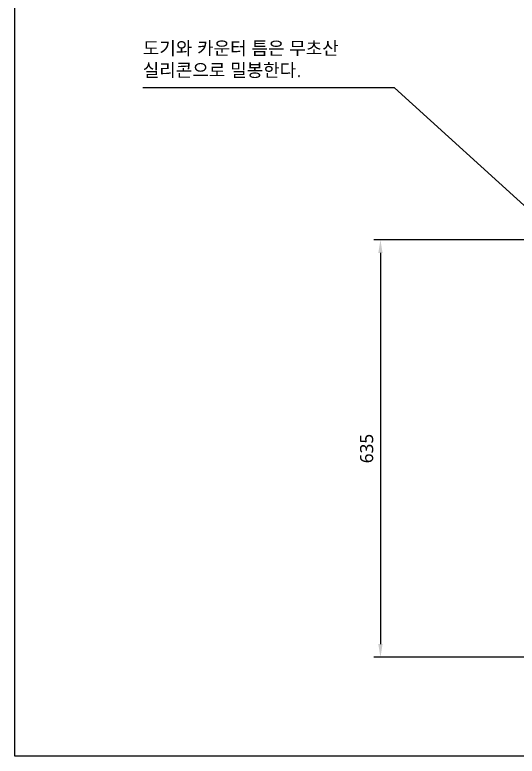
# Model space of a CAD drawing. Extents: x 3572 to 6672, y -717 to 2100.
# Drawn here: x 3572 to 4335, y 0 to 1128 of the extents above; entities that cross this region are included whole.
import ezdxf

# ---------------------------------------------------------------- set-up
doc = ezdxf.new("R2010")
doc.units = 0
doc.header["$LTSCALE"] = 20
doc.header["$MEASUREMENT"] = 0
doc.layers.get('DEFPOINTS').update_dxf_attribs({"linetype": 'CONTINUOUS'})
doc.layers.add('3', color=3, linetype='CONTINUOUS')
doc.layers.add('5', color=5, linetype='CONTINUOUS')
doc.styles.add('GHS', font='romans', dxfattribs={"bigfont": 'ghs'})
doc.styles.get("Standard").update_dxf_attribs({"font": 'NanumGothic.ttf'})
doc.dimstyles.get("Standard").update_dxf_attribs({"dimtxt": 2.5, "dimasz": 2, "dimexe": 2, "dimexo": 1, "dimgap": 1.5, "dimtad": 1, "dimdec": 0, "dimlfac": 10, "dimrnd": 0.5, "dimzin": 0, "dimdsep": 46, "dimtxsty": 'Standard', "dimcen": 0, "dimclrt": 2, "dimadec": 0, "dimazin": 0, "dimtfac": 1, "dimtdec": 0, "dimtmove": 0, "dimatfit": 3, "dimfxl": 0, "dimtolj": 1, "dimtzin": 0, "dimarcsym": 0})

# ---------------------------------------------------------------- blocks, each defined once
blk = doc.blocks.new('*D218')
at = {"layer": '3', "color": 3, "lineweight": -2}
for p, q in [((4362.5, 785.5), (4117.2, 785.5)), ((4127.2, 765.5), (4127.2, 170.5)), ((4346.6, 150.5), (4117.2, 150.5))]:
    blk.add_line(p, q, dxfattribs=at)
at = {"layer": '3', "color": 3}
for points in [[(4123.9, 765.5), (4130.5, 765.5), (4127.2, 785.5)], [(4123.9, 170.5), (4130.5, 170.5), (4127.2, 150.5)]]:
    blk.add_solid(points, dxfattribs=at)
at = {"layer": 'DEFPOINTS', "color": 0}
for p in [(4367.5, 785.5), (4127.2, 150.5), (4351.6, 150.5)]:
    blk.add_point(p, dxfattribs=at)
at = {"layer": '3', "color": 2, "insert": (4106.3, 468), "char_height": 20, "attachment_point": 5, "rotation": 90}
blk.add_mtext('\\A1;635', dxfattribs=at)

msp = doc.modelspace()

# ---------------------------------------------------------------- linework, layer by layer
at = {"layer": '5', "color": 212}
msp.add_lwpolyline([(3571.55526, 2100), (6671.55526, 2100), (6671.55526, 0), (3571.55526, 0)], close=True, dxfattribs=at)

# ---------------------------------------------------------------- texts
at = {"layer": '3', "color": 7, "insert": (3765.99771, 1086.98923), "char_height": 20, "attachment_point": 1, "style": 'GHS'}
msp.add_mtext_dynamic_manual_height_columns('{\\fGulim|b0|i0|c129|p50;도기와 카운터 틈은 무초산 \\P실리콘으로 밀봉한다}.', width=382.6024031, gutter_width=13.505, heights=[0], dxfattribs=at)

# ---------------------------------------------------------------- dimensions: what is measured, and where the dimension line sits
at = {"layer": '3'}
dim = msp.add_linear_dim(base=(4127.1846, 150.50261), p1=(4367.48801, 785.50261), p2=(4351.62874, 150.50261), angle=90, dimstyle='Standard', override={"dimtxt": 20, "dimasz": 20, "dimexe": 10, "dimexo": 5, "dimgap": 10, "dimdec": 4, "dimlfac": 1, "dimzin": 8, "dimclrd": 3, "dimclre": 3, "dimtdec": 4}, dxfattribs=at)
dim.commit()
dim.dimension.update_dxf_attribs({"geometry": '*D218', "text_midpoint": (4106.28331, 468.00261)})

# ---------------------------------------------------------------- leaders
msp.add_leader([(4397.22962, 790.36077), (4148.60011, 1016.50761), (3765.99771, 1016.50761)], dimstyle='Standard', override={"dimtxt": 20, "dimasz": 20, "dimexe": 20, "dimexo": 0, "dimgap": 10, "dimtad": 0, "dimdec": 4, "dimlfac": 1, "dimzin": 8, "dimclrd": 3, "dimclre": 3, "dimtdec": 4}, dxfattribs=at)

doc.saveas('drawing.dxf')
